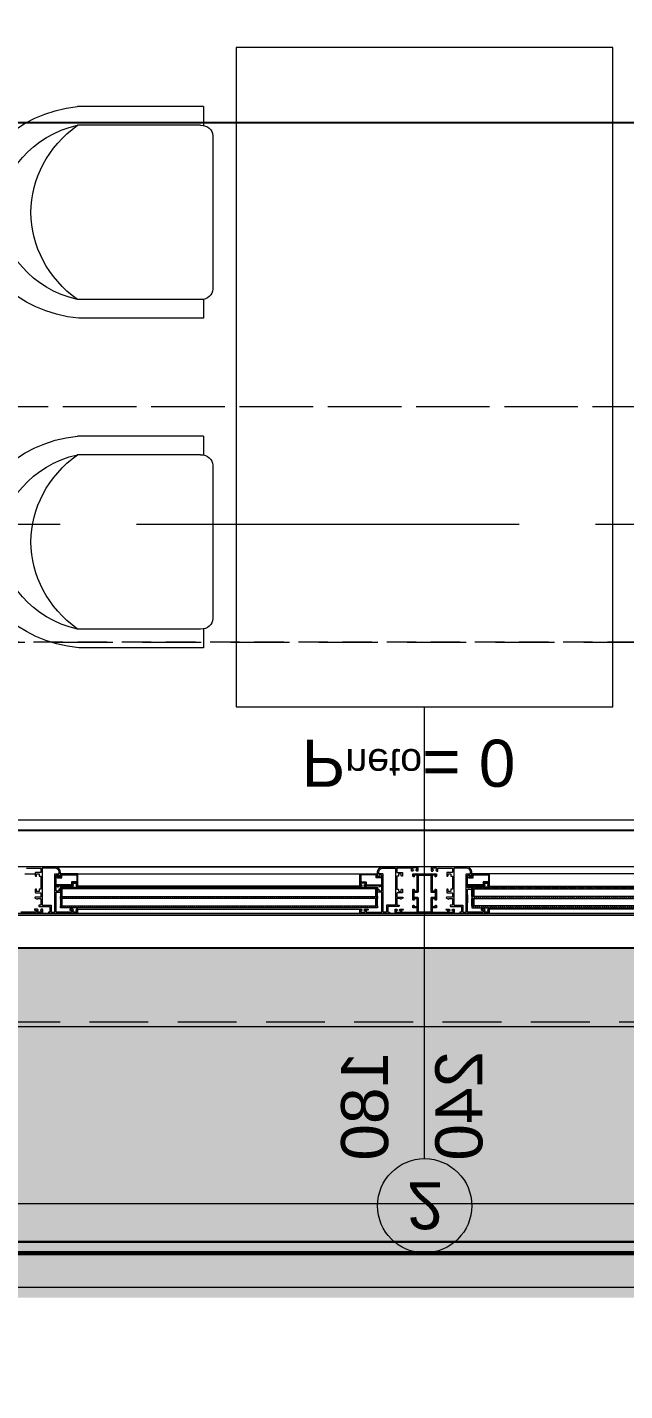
# Model space of a CAD drawing. Header units: centimetres. Extents: x 86156 to 91557, y -55119 to -48172.
# Drawn here: x 88379.3 to 88506.2, y -54281.4 to -53991.7 of the extents above; entities that cross this region are included whole.
import ezdxf

# ---------------------------------------------------------------- set-up
doc = ezdxf.new("R2010")
doc.units = ezdxf.units.CM
doc.header["$LTSCALE"] = 50
doc.header["$MEASUREMENT"] = 0
for name, pattern in [('AXES', [2, 1.25, -0.25, 0.25, -0.25]), ('CACHE', [0.375, 0.25, -0.125]), ('CACHE2', [4.7625, 3.175, -1.5875])]:
    doc.linetypes.add(name, pattern=pattern)
doc.layers.get('0').update_dxf_attribs({"color": 8})
for name, color, linetype in [('AXES', 10, 'AXES'), ('BORD', 5, 'Continuous'), ('COTE 50ème', 1, 'Continuous')]:
    doc.layers.add(name, color=color, linetype=linetype)
for name, color, linetype, lineweight in [('BETON CACHE', 4, 'CACHE', 5), ('BETON HACHURE', 253, 'Continuous', 13), ('MACONNERIE COUPE', 7, 'Continuous', 30), ('mobilimi', 8, 'Continuous', 9), ('WINDOWS', 21, 'Continuous', 5)]:
    doc.layers.add(name, color=color, linetype=linetype, lineweight=lineweight)
doc.layers.add('FMULT', color=150, linetype='Continuous', plot=False)
doc.layers.add('HYPALON', color=7, linetype='Continuous', true_color=0xffaa00)
doc.styles.add('GENERATED_STYLE_1', font='arial.ttf')
doc.styles.add('RS_TXT_50', font='arial.ttf', dxfattribs={"height": 12.5})
doc.dimstyles.new('RS_50CM_LINEAIRE', dxfattribs={"dimscale": 5, "dimtxt": 12.5, "dimasz": 1.5, "dimexe": 1, "dimexo": 2.5, "dimgap": 1, "dimtad": 1, "dimdec": 1, "dimrnd": 0.5, "dimdsep": 46, "dimtxsty": 'RS_TXT_50', "dimblk1": 'ARCHTICK', "dimblk2": 'ARCHTICK', "dimsah": 1, "dimcen": 2.5, "dimdle": 1, "dimclrt": 4, "dimadec": 0, "dimazin": 2, "dimtfac": 1, "dimtdec": 1, "dimtix": 1, "dimtmove": 2, "dimatfit": 3, "dimfxl": 1, "dimtolj": 1, "dimtzin": 0, "dimarcsym": 0})
pattern_1 = [(135, (-46708.70849, -43852.52553), (-0.08838834765, -0.08838834765), [])]
pattern_2 = [(135, (-46708.9128, -43852.52553), (-0.2209708691, -0.2209708691), [])]

# ---------------------------------------------------------------- blocks, each defined once
blk = doc.blocks.new('A$Ccef6f35f')
at = {"layer": 'AXES', "lineweight": 5, "ltscale": 1.3}
blk.add_line((3195, -3235), (-1985, -3235), dxfattribs=at)
blk = doc.blocks.new('DRITARE POS 2')
at = {"layer": 'WINDOWS'}
h = blk.add_hatch(dxfattribs=at)
h.set_pattern_fill('ANSI31', color=140, scale=2.5, angle=450)
h.set_pattern_definition(pattern_2)
h.paths.add_polyline_path([(-8.71, -80.01), (-8.71, -12.58), (-8.31, -12.58), (-8.31, -80.01)])
h.paths.add_polyline_path([(-6.71, -80.01), (-6.71, -12.58), (-6.31, -12.58), (-6.31, -80.01)])
h.paths.add_polyline_path([(-4.71, -80.02), (-4.71, -12.58), (-4.31, -12.58), (-4.31, -80.02)])
at = {"layer": 'WINDOWS', "transparency": 33554559}
h = blk.add_hatch(dxfattribs=at)
h.set_pattern_fill('ANSI31', color=140, angle=450)
h.set_pattern_definition([(135, (-46708.90849, -43835.52553), (-0.08838834765, -0.08838834765), [])])
h.paths.add_polyline_path([(-6.71, -12.58), (-8.31, -12.58), (-8.31, -12.98), (-6.71, -12.98)])
h.paths.add_polyline_path([(-4.71, -12.58), (-6.31, -12.58), (-6.31, -12.98), (-4.71, -12.98)])
h.paths.add_polyline_path([(-6.71, -79.61), (-8.31, -79.61), (-8.31, -80.01), (-6.71, -80.01)])
h.paths.add_polyline_path([(-4.71, -79.61), (-6.31, -79.61), (-6.31, -80.01), (-4.71, -80.01)])
h = blk.add_hatch(dxfattribs=at)
h.set_pattern_fill('ANSI31', color=256, angle=450)
h.set_pattern_definition(pattern_1)
h.paths.add_polyline_path([(-1.49, -76.33, 0.414214), (-1.55, -76.27), (-4.06, -76.27, 0.414214), (-4.11, -76.33), (-4.11, -76.54, 0.250765), (-4.09, -76.58), (-3.92, -76.71, 0.599022), (-3.83, -76.67), (-3.83, -76.59, -0.414214), (-3.78, -76.54), (-3.51, -76.54, -0.414214), (-3.46, -76.59), (-3.46, -77.34, -0.414214), (-3.51, -77.39), (-3.78, -77.39, -0.414214), (-3.83, -77.34), (-3.83, -77.26, 0.599022), (-3.92, -77.22), (-4.09, -77.35, 0.250765), (-4.11, -77.39), (-4.11, -77.6, 0.414214), (-4.06, -77.66), (-4.02, -77.66), (-4.02, -80.34, -0.414214), (-4.07, -80.4), (-4.15, -80.4, 0.603122), (-4.23, -80.55), (-3.98, -80.9, 0.737396), (-3.81, -80.85), (-3.81, -77.71, -0.414214), (-3.76, -77.66), (-3.31, -77.66, 0.414214), (-3.22, -77.56), (-3.22, -76.55, -0.414214), (-3.16, -76.5), (-1.81, -76.5, -0.414214), (-1.72, -76.59), (-1.72, -79.63, -0.414214), (-1.81, -79.73), (-2.28, -79.73, 0.414214), (-2.37, -79.82), (-2.37, -80.56, 1.657435), (-2.12, -80.43, -0.247394), (-2.15, -80.38), (-2.15, -80.01, -0.414214), (-2.09, -79.95), (-1.74, -79.95), (-1.74, -80.01), (-1.49, -80.01), (-1.49, -79.95)])
at = {"layer": 'WINDOWS'}
h = blk.add_hatch(dxfattribs=at)
h.set_pattern_fill('ANSI31', color=256, angle=450)
h.set_pattern_definition(pattern_1)
h.paths.add_polyline_path([(-9.61, -85.22, -0.414214), (-9.56, -85.16), (-9.26, -85.16, -0.414214), (-9.2, -85.22), (-9.2, -85.44, 1), (-9, -85.44), (-9, -84.9, 0.250765), (-9.02, -84.86), (-9.19, -84.74, 0.599022), (-9.28, -84.79), (-9.28, -84.87, -0.414214), (-9.33, -84.92), (-9.59, -84.92, -0.414214), (-9.65, -84.87), (-9.65, -84.08, -0.414214), (-9.59, -84.03), (-9.33, -84.03, -0.414214), (-9.28, -84.08), (-9.28, -84.19, 0.599022), (-9.19, -84.24), (-9.02, -84.13, 0.250765), (-9, -84.08), (-9, -83.84, 0.414214), (-9.05, -83.78), (-9.84, -83.78, 0.414214), (-9.89, -83.84), (-9.89, -90.06), (-9.89, -96.27, 0.414214), (-9.84, -96.33), (-9.05, -96.33, 0.414214), (-9, -96.27), (-9, -96.03, 0.250765), (-9.02, -95.98), (-9.19, -95.87, 0.599022), (-9.28, -95.92), (-9.28, -96.03, -0.414214), (-9.33, -96.08), (-9.59, -96.08, -0.414214), (-9.65, -96.03), (-9.65, -95.24, -0.414214), (-9.59, -95.19), (-9.33, -95.19, -0.414214), (-9.28, -95.24), (-9.28, -95.32, 0.599022), (-9.19, -95.37), (-9.02, -95.25, 0.250765), (-9, -95.21), (-9, -94.68, 1), (-9.2, -94.68), (-9.2, -94.89, -0.414214), (-9.26, -94.95), (-9.56, -94.95, -0.414214), (-9.61, -94.89), (-9.61, -91.72, -0.414214), (-9.56, -91.66), (-8.83, -91.66, -0.414214), (-8.74, -91.75), (-8.74, -92.41, 0.414214), (-8.55, -92.59), (-8.29, -92.59, 0.198912), (-8.25, -92.58), (-8.19, -92.52, 0.198912), (-8.18, -92.48), (-8.18, -92.37, 0.414214), (-8.23, -92.31), (-8.4, -92.31, -0.414214), (-8.46, -92.26), (-8.46, -91.75, -0.414214), (-8.36, -91.66), (-6.91, -91.66, -0.414214), (-6.81, -91.75), (-6.81, -92.26, -0.414214), (-6.87, -92.31), (-7.04, -92.31, 0.414214), (-7.09, -92.37), (-7.09, -92.48, 0.198912), (-7.08, -92.52), (-7.02, -92.58, 0.198912), (-6.98, -92.59), (-4.97, -92.59, 0.198912), (-4.93, -92.58), (-4.78, -92.42, 0.198912), (-4.76, -92.38), (-4.76, -92.31, 0.414214), (-4.82, -92.26), (-5, -92.26, -0.340481), (-5.13, -92.16), (-5.13, -91.75, -0.414214), (-5.04, -91.66), (-1.87, -91.66, -0.414214), (-1.77, -91.75), (-1.77, -92.16, -0.414214), (-1.87, -92.26), (-2.09, -92.26, 0.414214), (-2.15, -92.31), (-2.15, -92.38, 0.198912), (-2.13, -92.42), (-1.98, -92.58, 0.198912), (-1.94, -92.59), (-1.55, -92.59, 0.414214), (-1.49, -92.54), (-1.49, -90.06), (-1.49, -87.57, 0.414214), (-1.55, -87.52), (-1.94, -87.52, 0.198912), (-1.98, -87.53), (-2.13, -87.69, 0.198912), (-2.15, -87.73), (-2.15, -87.8, 0.414214), (-2.09, -87.85), (-1.87, -87.85, -0.414214), (-1.77, -87.95), (-1.77, -88.36, -0.414214), (-1.87, -88.45), (-5.04, -88.45, -0.414214), (-5.13, -88.36), (-5.13, -87.95, -0.340481), (-5, -87.85), (-4.82, -87.85, 0.414214), (-4.76, -87.8), (-4.76, -87.73, 0.198912), (-4.78, -87.69), (-4.93, -87.53, 0.198912), (-4.97, -87.52), (-6.98, -87.52, 0.198912), (-7.02, -87.53), (-7.08, -87.59, 0.198912), (-7.09, -87.63), (-7.09, -87.74, 0.414214), (-7.04, -87.8), (-6.87, -87.8, -0.414214), (-6.81, -87.85), (-6.81, -88.36, -0.414214), (-6.91, -88.45), (-8.36, -88.45, -0.414214), (-8.46, -88.36), (-8.46, -87.85, -0.414214), (-8.4, -87.8), (-8.23, -87.8, 0.414214), (-8.18, -87.74), (-8.18, -87.63, 0.198912), (-8.19, -87.59), (-8.25, -87.53, 0.198912), (-8.29, -87.52), (-8.55, -87.52, 0.414214), (-8.74, -87.7), (-8.74, -88.36, -0.414214), (-8.83, -88.45), (-9.56, -88.45, -0.414214), (-9.61, -88.39)])
h.paths.add_polyline_path([(-9.56, -88.73), (-6.63, -88.73), (-6.53, -88.64), (-6.53, -87.89), (-6.44, -87.8), (-5.51, -87.8), (-5.41, -87.89), (-5.41, -88.64), (-5.32, -88.73), (-1.83, -88.73), (-1.77, -88.79), (-1.77, -90.06), (-1.77, -91.32), (-1.83, -91.38), (-5.32, -91.38), (-5.41, -91.47), (-5.41, -92.22), (-5.51, -92.31), (-6.44, -92.31), (-6.53, -92.22), (-6.53, -91.47), (-6.63, -91.38), (-9.56, -91.38), (-9.61, -91.32), (-9.61, -90.06), (-9.61, -88.79)], flags=16)
h = blk.add_hatch(dxfattribs=at)
h.set_pattern_fill('ANSI31', color=140, scale=2.5, angle=450)
h.set_pattern_definition(pattern_2)
h.paths.add_polyline_path([(-8.71, -100.09), (-8.71, -167.42), (-8.31, -167.42), (-8.31, -100.09)])
h.paths.add_polyline_path([(-6.71, -100.09), (-6.71, -167.42), (-6.31, -167.42), (-6.31, -100.09)])
h.paths.add_polyline_path([(-4.71, -100.09), (-4.71, -167.42), (-4.31, -167.42), (-4.31, -100.09)])
at = {"layer": 'WINDOWS', "transparency": 33554559}
h = blk.add_hatch(dxfattribs=at)
h.set_pattern_fill('ANSI31', color=140, angle=450)
h.set_pattern_definition([(135, (-46708.90849, -43869.52553), (-0.08838834765, -0.08838834765), [])])
h.paths.add_polyline_path([(-6.71, -167.42), (-8.31, -167.42), (-8.31, -167.02), (-6.71, -167.02)])
h.paths.add_polyline_path([(-4.71, -167.42), (-6.31, -167.42), (-6.31, -167.02), (-4.71, -167.02)])
h.paths.add_polyline_path([(-6.71, -100.49), (-8.31, -100.49), (-8.31, -100.09), (-6.71, -100.09)])
h.paths.add_polyline_path([(-4.71, -100.49), (-6.31, -100.49), (-6.31, -100.09), (-4.71, -100.09)])
h = blk.add_hatch(dxfattribs=at)
h.set_pattern_fill('ANSI31', color=256, angle=450)
h.set_pattern_definition(pattern_1)
h.paths.add_polyline_path([(-1.49, -100.16), (-1.49, -100.1), (-1.74, -100.1), (-1.74, -100.16), (-2.09, -100.16, -0.414214), (-2.15, -100.1), (-2.15, -99.73, -0.247394), (-2.12, -99.68, 1.657435), (-2.37, -99.55), (-2.37, -100.29, 0.414214), (-2.28, -100.38), (-1.81, -100.38, -0.414214), (-1.72, -100.48), (-1.72, -103.52, -0.414214), (-1.81, -103.61), (-3.16, -103.61, -0.414214), (-3.22, -103.56), (-3.22, -102.55, 0.414214), (-3.31, -102.46), (-3.76, -102.46, -0.414214), (-3.81, -102.4), (-3.81, -99.26, 0.737396), (-3.98, -99.21), (-4.23, -99.57, 0.603122), (-4.15, -99.71), (-4.07, -99.71, -0.414214), (-4.02, -99.77), (-4.02, -102.46), (-4.06, -102.46, 0.414214), (-4.11, -102.51), (-4.11, -102.72, 0.250765), (-4.09, -102.76), (-3.92, -102.89, 0.599022), (-3.83, -102.85), (-3.83, -102.77, -0.414214), (-3.78, -102.72), (-3.51, -102.72, -0.414214), (-3.46, -102.77), (-3.46, -103.52, -0.414214), (-3.51, -103.58), (-3.78, -103.58, -0.414214), (-3.83, -103.52), (-3.83, -103.44, 0.599022), (-3.92, -103.4), (-4.09, -103.53, 0.250765), (-4.11, -103.58), (-4.11, -103.78, 0.414214), (-4.06, -103.84), (-1.55, -103.84, 0.414214), (-1.49, -103.78)])
h = blk.add_hatch(dxfattribs=at)
h.set_pattern_fill('ANSI31', color=256, angle=450)
h.set_pattern_definition([(135, (-46708.71279, -43862.46996), (-0.08838834765, -0.08838834765), [])])
h.paths.add_polyline_path([(-1.72, -167.05, -0.414214), (-1.81, -167.14), (-2.28, -167.14, 0.414214), (-2.37, -167.23), (-2.37, -167.97, 1.835735), (-2.15, -167.82), (-2.15, -167.36), (-1.74, -167.36), (-1.5, -167.42), (-1.5, -163.74, 0.414214), (-1.55, -163.69), (-4.06, -163.69, 0.414214), (-4.12, -163.74), (-4.12, -163.95, 0.250765), (-4.09, -163.99), (-3.92, -164.12, 0.599022), (-3.84, -164.08), (-3.84, -163.95), (-3.46, -163.95), (-3.46, -164.81), (-3.84, -164.81), (-3.84, -164.67, 0.649779), (-3.93, -164.63), (-4.1, -164.76, 0.212283), (-4.12, -164.81), (-4.12, -165.01, 0.414214), (-4.06, -165.07), (-4.02, -165.07), (-4.02, -167.81), (-4.15, -167.81, 0.603122), (-4.23, -167.96), (-3.99, -168.31, 0.737396), (-3.82, -168.26), (-3.82, -165.07), (-3.31, -165.07, 0.414214), (-3.22, -164.97), (-3.22, -163.91), (-1.81, -163.91, -0.414214), (-1.72, -164)])
at = {"layer": 'WINDOWS', "color": 165, "linetype": 'CACHE'}
blk.add_line((-32.9, -180), (-32.9, 0), dxfattribs=at)
at = {"layer": 'WINDOWS'}
for p, q in [((-0.01, -11.48), (0, -81.19)), ((-9.89, -16.28), (-9.89, -76.34)), ((-9, -16.26), (-9, -76.34)), ((-4.11, -76.33), (-4.12, -16.26)), ((-1.5, -16.26), (-1.49, -76.33)), ((-5.98, -80.95), (-7.66, -80.95)), ((-0.01, -168.52), (0, -98.92)), ((-9.89, -163.72), (-9.89, -103.78)), ((-9, -163.74), (-9, -103.78)), ((-4.11, -103.78), (-4.12, -163.74)), ((-1.5, -163.74), (-1.49, -103.78)), ((-9.9, -171.27), (-9.9, -169.89)), ((-1.5, -175.01), (-1.5, -172.75))]:
    blk.add_line(p, q, dxfattribs=at)
at = {"layer": 'WINDOWS', "color": 165}
blk.add_line((-61.99, -90.06), (34.01, -90.06), dxfattribs=at)
for points in [[(-9.9, 0), (-9.9, -180), (-33.9, -180), (-33.9, 0)], [(-10.3, -179.6), (-10.3, -0.4), (-9.9, 0), (-9.9, -180)], [(0, 0), (0, -180), (10, -180), (10, 0)]]:
    blk.add_lwpolyline(points, close=True, dxfattribs=at)
at = {"layer": 'WINDOWS'}
for points in [[(-9.9, -180), (-9.9, 0), (0, 0), (0, -180)], [(-1.77, -90.06), (-1.77, -88.79), (-1.83, -88.73), (-5.32, -88.73), (-5.41, -88.64), (-5.41, -87.89), (-5.51, -87.8), (-6.44, -87.8), (-6.53, -87.89), (-6.53, -88.64), (-6.63, -88.73), (-9.56, -88.73), (-9.61, -88.79), (-9.61, -90.06), (-9.61, -91.32), (-9.56, -91.38), (-6.63, -91.38), (-6.53, -91.47), (-6.53, -92.22), (-6.44, -92.31), (-5.51, -92.31), (-5.41, -92.22), (-5.41, -91.47), (-5.32, -91.38), (-1.83, -91.38), (-1.77, -91.32)]]:
    blk.add_lwpolyline(points, close=True, dxfattribs=at)
at = {"layer": 'WINDOWS', "color": 140}
for points in [[(-8.71, -80.01), (-8.71, -12.58), (-8.31, -12.58), (-8.31, -80.01)], [(-6.71, -80.01), (-6.71, -12.58), (-6.31, -12.58), (-6.31, -80.01)], [(-4.71, -80.02), (-4.71, -12.58), (-4.31, -12.58), (-4.31, -80.02)], [(-6.71, -79.61), (-8.31, -79.61), (-8.31, -80.01), (-6.71, -80.01)], [(-4.71, -79.61), (-6.31, -79.61), (-6.31, -80.01), (-4.71, -80.01)], [(-8.71, -100.09), (-8.71, -167.42), (-8.31, -167.42), (-8.31, -100.09)], [(-6.71, -100.49), (-8.31, -100.49), (-8.31, -100.09), (-6.71, -100.09)], [(-6.71, -100.09), (-6.71, -167.42), (-6.31, -167.42), (-6.31, -100.09)], [(-4.71, -100.49), (-6.31, -100.49), (-6.31, -100.09), (-4.71, -100.09)], [(-4.71, -100.09), (-4.71, -167.42), (-4.31, -167.42), (-4.31, -100.09)], [(-6.71, -167.42), (-8.31, -167.42), (-8.31, -167.02), (-6.71, -167.02)], [(-4.71, -167.42), (-6.31, -167.42), (-6.31, -167.02), (-4.71, -167.02)]]:
    blk.add_lwpolyline(points, close=True, dxfattribs=at)
at = {"layer": 'WINDOWS'}
for points in [[(0, -88.58, -0.414214), (-0.06, -88.64), (-0.84, -88.64, -0.414214), (-0.9, -88.58), (-0.9, -88.38, -0.250765), (-0.87, -88.33), (-0.7, -88.2, -0.599022), (-0.62, -88.24), (-0.62, -88.34, 0.414214), (-0.56, -88.39), (-0.3, -88.39, 0.414214), (-0.24, -88.34), (-0.24, -87.55, 0.414214), (-0.3, -87.5), (-0.56, -87.5, 0.414214), (-0.62, -87.55), (-0.62, -87.65, -0.599022), (-0.7, -87.69), (-0.87, -87.56, -0.250765), (-0.9, -87.52), (-0.9, -87.31, -0.414214), (-0.84, -87.26), (-0.34, -87.26, 0.414214), (-0.28, -87.2), (-0.28, -84.25, 0.414214), (-0.37, -84.16), (-1.12, -84.16, 0.414214), (-1.21, -84.25), (-1.21, -85.28, -0.414214), (-1.31, -85.37), (-1.87, -85.37, -0.414214), (-1.96, -85.28), (-1.96, -85.15, -0.414214), (-1.9, -85.09), (-1.55, -85.09, 0.414214), (-1.49, -85.03), (-1.49, -84.59, 0.414214), (-1.55, -84.53), (-1.9, -84.53, -0.414214), (-1.96, -84.47), (-1.96, -84.21, 0.414214), (-2.02, -84.16), (-4.7, -84.16, 0.414214), (-4.76, -84.21), (-4.76, -84.47, -0.414214), (-4.82, -84.53), (-5.17, -84.53, 0.414214), (-5.23, -84.59), (-5.23, -85.03, 0.414214), (-5.17, -85.09), (-4.82, -85.09, -0.414214), (-4.76, -85.15), (-4.76, -85.28, -0.414214), (-4.85, -85.37), (-5.41, -85.37, -0.414214), (-5.51, -85.28), (-5.51, -84.25, 0.414214), (-5.6, -84.16), (-6.38, -84.16, 0.414214), (-6.48, -84.25), (-6.48, -85.37, -0.809546), (-6.66, -85.41), (-6.85, -84.98, -0.543142), (-6.79, -84.9, 0.414214), (-6.74, -84.85), (-6.74, -84.25, 0.414214), (-6.83, -84.16), (-8.06, -84.16, 0.414214), (-8.12, -84.21), (-8.12, -84.57, -0.414214), (-8.18, -84.62), (-8.34, -84.62, -0.414214), (-8.4, -84.57), (-8.4, -82.35, 0.414214), (-8.49, -82.25), (-9.56, -82.25, 0.414214), (-9.61, -82.31), (-9.61, -82.51, -0.414214), (-9.67, -82.57), (-9.84, -82.57, -0.414214), (-9.89, -82.51), (-9.89, -76.34, -0.414214), (-9.84, -76.28), (-9.05, -76.28, -0.414214), (-9, -76.34), (-9, -76.54, -0.250765), (-9.02, -76.59), (-9.19, -76.72, -0.599022), (-9.28, -76.67), (-9.28, -76.58, 0.414214), (-9.33, -76.52), (-9.59, -76.52, 0.414214), (-9.65, -76.58), (-9.65, -77.36, 0.414214), (-9.59, -77.42), (-9.33, -77.42, 0.414214), (-9.28, -77.36), (-9.28, -77.27, -0.599022), (-9.19, -77.22), (-9.02, -77.35, -0.250765), (-9, -77.4), (-9, -77.98, -0.414214), (-9.05, -78.03), (-9.15, -78.03, -0.414214), (-9.2, -77.98), (-9.2, -77.72, 0.414214), (-9.26, -77.66), (-9.56, -77.66, 0.414214), (-9.61, -77.72), (-9.61, -80.89, 0.414214), (-9.56, -80.95), (-4.82, -80.95, 0.414214), (-4.76, -80.89), (-4.76, -80.07, -0.414214), (-4.71, -80.01), (-4.32, -80.01, -0.198912), (-4.28, -80.03), (-4.13, -80.18, -0.198912), (-4.11, -80.22), (-4.11, -80.29, -0.414214), (-4.17, -80.35), (-4.39, -80.35, 0.414214), (-4.48, -80.44), (-4.48, -80.85, 0.414214), (-4.39, -80.95), (-1.87, -80.95, 0.414214), (-1.77, -80.85), (-1.77, -80.44, 0.414214), (-1.87, -80.35), (-2.09, -80.35, -0.414214), (-2.15, -80.29), (-2.15, -80.22, -0.198912), (-2.13, -80.18), (-1.98, -80.03, -0.198912), (-1.94, -80.01), (-1.21, -80.01, -0.414214), (0, -81.23)], [(-1.74, -79.95), (-2.09, -79.95, 0.414214), (-2.15, -80.01), (-2.15, -80.38, 0.247394), (-2.12, -80.43, -1.657435), (-2.37, -80.56), (-2.37, -79.82, -0.414214), (-2.28, -79.73), (-1.81, -79.73, 0.414214), (-1.72, -79.63), (-1.72, -76.59, 0.414214), (-1.81, -76.5), (-3.16, -76.5, 0.414214), (-3.22, -76.55), (-3.22, -77.56, -0.414214), (-3.31, -77.66), (-3.76, -77.66, 0.414214), (-3.81, -77.71), (-3.81, -80.85, -0.737396), (-3.98, -80.9), (-4.23, -80.55, -0.603122), (-4.15, -80.4), (-4.07, -80.4, 0.414214), (-4.02, -80.34), (-4.02, -77.66), (-4.06, -77.66, -0.414214), (-4.11, -77.6), (-4.11, -77.39, -0.250765), (-4.09, -77.35), (-3.92, -77.22, -0.599022), (-3.83, -77.26), (-3.83, -77.34, 0.414214), (-3.78, -77.39), (-3.51, -77.39, 0.414214), (-3.46, -77.34), (-3.46, -76.59, 0.414214), (-3.51, -76.54), (-3.78, -76.54, 0.414214), (-3.83, -76.59), (-3.83, -76.67, -0.599022), (-3.92, -76.71), (-4.09, -76.58, -0.250765), (-4.11, -76.54), (-4.11, -76.33, -0.414214), (-4.06, -76.27), (-1.55, -76.27, -0.414214), (-1.49, -76.33), (-1.49, -79.95), (-1.49, -80.01), (-1.74, -80.01)], [(-1.49, -80.39, -0.414214), (-1.4, -80.29), (-1.18, -80.29), (-1.18, -80.29, -0.414214), (-0.28, -81.23), (-0.28, -83.82, -0.414214), (-0.34, -83.88), (-8.06, -83.88, -0.414214), (-8.12, -83.82), (-8.12, -82.07, 0.414214), (-8.21, -81.97), (-9.52, -81.97, -0.414214), (-9.61, -81.88), (-9.61, -81.32, -0.414214), (-9.52, -81.23), (-1.59, -81.23, 0.414214), (-1.49, -81.13)], [(-1.49, -90.06), (-1.49, -87.57, 0.414214), (-1.55, -87.52), (-1.94, -87.52, 0.198912), (-1.98, -87.53), (-2.13, -87.69, 0.198912), (-2.15, -87.73), (-2.15, -87.8, 0.414214), (-2.09, -87.85), (-1.87, -87.85, -0.414214), (-1.77, -87.95), (-1.77, -88.36, -0.414214), (-1.87, -88.45), (-5.04, -88.45, -0.414214), (-5.13, -88.36), (-5.13, -87.95, -0.340481), (-5, -87.85), (-4.82, -87.85, 0.414214), (-4.76, -87.8), (-4.76, -87.73, 0.198912), (-4.78, -87.69), (-4.93, -87.53, 0.198912), (-4.97, -87.52), (-6.98, -87.52, 0.198912), (-7.02, -87.53), (-7.08, -87.59, 0.198912), (-7.09, -87.63), (-7.09, -87.74, 0.414214), (-7.04, -87.8), (-6.87, -87.8, -0.414214), (-6.81, -87.85), (-6.81, -88.36, -0.414214), (-6.91, -88.45), (-8.36, -88.45, -0.414214), (-8.46, -88.36), (-8.46, -87.85, -0.414214), (-8.4, -87.8), (-8.23, -87.8, 0.414214), (-8.18, -87.74), (-8.18, -87.63, 0.198912), (-8.19, -87.59), (-8.25, -87.53, 0.198912), (-8.29, -87.52), (-8.55, -87.52, 0.414214), (-8.74, -87.7), (-8.74, -88.36, -0.414214), (-8.83, -88.45), (-9.56, -88.45, -0.414214), (-9.61, -88.39), (-9.61, -85.22, -0.414214), (-9.56, -85.16), (-9.26, -85.16, -0.414214), (-9.2, -85.22), (-9.2, -85.44, 1), (-9, -85.44), (-9, -84.9, 0.250765), (-9.02, -84.86), (-9.19, -84.74, 0.599022), (-9.28, -84.79), (-9.28, -84.87, -0.414214), (-9.33, -84.92), (-9.59, -84.92, -0.414214), (-9.65, -84.87), (-9.65, -84.08, -0.414214), (-9.59, -84.03), (-9.33, -84.03, -0.414214), (-9.28, -84.08), (-9.28, -84.19, 0.599022), (-9.19, -84.24), (-9.02, -84.13, 0.250765), (-9, -84.08), (-9, -83.84, 0.414214), (-9.05, -83.78), (-9.84, -83.78, 0.414214), (-9.89, -83.84), (-9.89, -90.06), (-9.89, -96.27, 0.414214), (-9.84, -96.33), (-9.05, -96.33, 0.414214), (-9, -96.27), (-9, -96.03, 0.250765), (-9.02, -95.98), (-9.19, -95.87, 0.599022), (-9.28, -95.92), (-9.28, -96.03, -0.414214), (-9.33, -96.08), (-9.59, -96.08, -0.414214), (-9.65, -96.03), (-9.65, -95.24, -0.414214), (-9.59, -95.19), (-9.33, -95.19, -0.414214), (-9.28, -95.24), (-9.28, -95.32, 0.599022), (-9.19, -95.37), (-9.02, -95.25, 0.250765), (-9, -95.21), (-9, -94.68, 1), (-9.2, -94.68), (-9.2, -94.89, -0.414214), (-9.26, -94.95), (-9.56, -94.95, -0.414214), (-9.61, -94.89), (-9.61, -91.72, -0.414214), (-9.56, -91.66), (-8.83, -91.66, -0.414214), (-8.74, -91.75), (-8.74, -92.41, 0.414214), (-8.55, -92.59), (-8.29, -92.59, 0.198912), (-8.25, -92.58), (-8.19, -92.52, 0.198912), (-8.18, -92.48), (-8.18, -92.37, 0.414214), (-8.23, -92.31), (-8.4, -92.31, -0.414214), (-8.46, -92.26), (-8.46, -91.75, -0.414214), (-8.36, -91.66), (-6.91, -91.66, -0.414214), (-6.81, -91.75), (-6.81, -92.26, -0.414214), (-6.87, -92.31), (-7.04, -92.31, 0.414214), (-7.09, -92.37), (-7.09, -92.48, 0.198912), (-7.08, -92.52), (-7.02, -92.58, 0.198912), (-6.98, -92.59), (-4.97, -92.59, 0.198912), (-4.93, -92.58), (-4.78, -92.42, 0.198912), (-4.76, -92.38), (-4.76, -92.31, 0.414214), (-4.82, -92.26), (-5, -92.26, -0.340481), (-5.13, -92.16), (-5.13, -91.75, -0.414214), (-5.04, -91.66), (-1.87, -91.66, -0.414214), (-1.77, -91.75), (-1.77, -92.16, -0.414214), (-1.87, -92.26), (-2.09, -92.26, 0.414214), (-2.15, -92.31), (-2.15, -92.38, 0.198912), (-2.13, -92.42), (-1.98, -92.58, 0.198912), (-1.94, -92.59), (-1.55, -92.59, 0.414214), (-1.49, -92.54)], [(0, -91.53, 0.414214), (-0.06, -91.47), (-0.84, -91.47, 0.414214), (-0.9, -91.53), (-0.9, -91.74, 0.250765), (-0.87, -91.78), (-0.7, -91.91, 0.599022), (-0.62, -91.87), (-0.62, -91.77, -0.414214), (-0.56, -91.72), (-0.3, -91.72, -0.414214), (-0.24, -91.77), (-0.24, -92.56, -0.414214), (-0.3, -92.61), (-0.56, -92.61, -0.414214), (-0.62, -92.56), (-0.62, -92.46, 0.599022), (-0.7, -92.42), (-0.87, -92.55, 0.250765), (-0.9, -92.59), (-0.9, -92.8, 0.414214), (-0.84, -92.86), (-0.34, -92.86, -0.414214), (-0.28, -92.91), (-0.28, -95.86, -0.414214), (-0.37, -95.95), (-1.12, -95.95, -0.414214), (-1.21, -95.86), (-1.21, -94.83, 0.414214), (-1.31, -94.74), (-1.87, -94.74, 0.414214), (-1.96, -94.83), (-1.96, -94.96, 0.414214), (-1.9, -95.02), (-1.55, -95.02, -0.414214), (-1.49, -95.08), (-1.49, -95.52, -0.414214), (-1.55, -95.58), (-1.9, -95.58, 0.414214), (-1.96, -95.64), (-1.96, -95.9, -0.414214), (-2.02, -95.95), (-4.7, -95.95, -0.414214), (-4.76, -95.9), (-4.76, -95.64, 0.414214), (-4.82, -95.58), (-5.17, -95.58, -0.414214), (-5.23, -95.52), (-5.23, -95.08, -0.414214), (-5.17, -95.02), (-4.82, -95.02, 0.414214), (-4.76, -94.96), (-4.76, -94.83, 0.414214), (-4.85, -94.74), (-5.41, -94.74, 0.414214), (-5.51, -94.83), (-5.51, -95.86, -0.414214), (-5.6, -95.95), (-6.38, -95.95, -0.414214), (-6.48, -95.86), (-6.48, -94.74, 0.809546), (-6.66, -94.7), (-6.85, -95.13, 0.543142), (-6.79, -95.21, -0.414214), (-6.74, -95.26), (-6.74, -95.86, -0.414214), (-6.83, -95.95), (-8.06, -95.95, -0.414214), (-8.12, -95.9), (-8.12, -95.54, 0.414214), (-8.18, -95.49), (-8.34, -95.49, 0.414214), (-8.4, -95.54), (-8.4, -97.76, -0.414214), (-8.49, -97.86), (-9.56, -97.86, -0.414214), (-9.61, -97.8), (-9.61, -97.6, 0.414214), (-9.67, -97.54), (-9.84, -97.54, 0.414214), (-9.89, -97.6), (-9.89, -103.78, 0.414214), (-9.84, -103.83), (-9.05, -103.83, 0.414214), (-9, -103.78), (-9, -103.57, 0.250765), (-9.02, -103.52), (-9.19, -103.39, 0.599022), (-9.28, -103.44), (-9.28, -103.53, -0.414214), (-9.33, -103.59), (-9.59, -103.59, -0.414214), (-9.65, -103.53), (-9.65, -102.75, -0.414214), (-9.59, -102.69), (-9.33, -102.69, -0.414214), (-9.28, -102.75), (-9.28, -102.84, 0.599022), (-9.19, -102.89), (-9.02, -102.76, 0.250765), (-9, -102.71), (-9, -102.13, 0.414214), (-9.05, -102.08), (-9.15, -102.08, 0.414214), (-9.2, -102.13), (-9.2, -102.39, -0.414214), (-9.26, -102.45), (-9.56, -102.45, -0.414214), (-9.61, -102.39), (-9.61, -99.22, -0.414214), (-9.56, -99.16), (-5.47, -99.16, -0.414214), (-5.41, -99.22), (-5.41, -100.04, 0.414214), (-5.36, -100.1), (-4.97, -100.1, 0.198912), (-4.93, -100.08), (-4.78, -99.93, 0.198912), (-4.76, -99.89), (-4.76, -99.82, 0.414214), (-4.82, -99.76), (-5.04, -99.76, -0.414214), (-5.13, -99.67), (-5.13, -99.26, -0.414214), (-5.04, -99.16), (-1.87, -99.16, -0.414214), (-1.77, -99.26), (-1.77, -99.67, -0.414214), (-1.87, -99.76), (-2.09, -99.76, 0.414214), (-2.15, -99.82), (-2.15, -99.89, 0.198912), (-2.13, -99.93), (-1.98, -100.08, 0.198912), (-1.94, -100.1), (-1.21, -100.1, 0.414214), (0, -98.88)], [(-1.49, -99.72, 0.414214), (-1.4, -99.82), (-1.18, -99.82), (-1.18, -99.82, 0.414214), (-0.28, -98.88), (-0.28, -96.29, 0.414214), (-0.34, -96.23), (-8.06, -96.23, 0.414214), (-8.12, -96.29), (-8.12, -98.04, -0.414214), (-8.21, -98.14), (-9.52, -98.14, 0.414214), (-9.61, -98.23), (-9.61, -98.79, 0.414214), (-9.52, -98.88), (-1.59, -98.88, -0.414214), (-1.49, -98.98)], [(-1.74, -100.16), (-2.09, -100.16, -0.414214), (-2.15, -100.1), (-2.15, -99.73, -0.247394), (-2.12, -99.68, 1.657435), (-2.37, -99.55), (-2.37, -100.29, 0.414214), (-2.28, -100.38), (-1.81, -100.38, -0.414214), (-1.72, -100.48), (-1.72, -103.52, -0.414214), (-1.81, -103.61), (-3.16, -103.61, -0.414214), (-3.22, -103.56), (-3.22, -102.55, 0.414214), (-3.31, -102.46), (-3.76, -102.46, -0.414214), (-3.81, -102.4), (-3.81, -99.26, 0.737396), (-3.98, -99.21), (-4.23, -99.57, 0.603122), (-4.15, -99.71), (-4.07, -99.71, -0.414214), (-4.02, -99.77), (-4.02, -102.46), (-4.06, -102.46, 0.414214), (-4.11, -102.51), (-4.11, -102.72, 0.250765), (-4.09, -102.76), (-3.92, -102.89, 0.599022), (-3.83, -102.85), (-3.83, -102.77, -0.414214), (-3.78, -102.72), (-3.51, -102.72, -0.414214), (-3.46, -102.77), (-3.46, -103.52, -0.414214), (-3.51, -103.58), (-3.78, -103.58, -0.414214), (-3.83, -103.52), (-3.83, -103.44, 0.599022), (-3.92, -103.4), (-4.09, -103.53, 0.250765), (-4.11, -103.58), (-4.11, -103.78, 0.414214), (-4.06, -103.84), (-1.55, -103.84, 0.414214), (-1.49, -103.78), (-1.49, -100.16), (-1.49, -100.1), (-1.74, -100.1)], [(-1.74, -167.36), (-2.09, -167.36, 0.414214), (-2.15, -167.42), (-2.15, -167.79, 0.247394), (-2.13, -167.84, -1.657435), (-2.37, -167.97), (-2.37, -167.23, -0.414214), (-2.28, -167.14), (-1.81, -167.14, 0.414214), (-1.72, -167.05), (-1.72, -164, 0.414214), (-1.81, -163.91), (-3.16, -163.91, 0.414214), (-3.22, -163.97), (-3.22, -164.97, -0.414214), (-3.31, -165.07), (-3.76, -165.07, 0.414214), (-3.82, -165.12), (-3.82, -168.26, -0.737396), (-3.99, -168.31), (-4.23, -167.96, -0.603122), (-4.15, -167.81), (-4.08, -167.81, 0.414214), (-4.02, -167.75), (-4.02, -165.07), (-4.06, -165.07, -0.414214), (-4.12, -165.01), (-4.12, -164.81, -0.250765), (-4.09, -164.76), (-3.92, -164.63, -0.599022), (-3.84, -164.67), (-3.84, -164.75, 0.414214), (-3.78, -164.81), (-3.52, -164.81, 0.414214), (-3.46, -164.75), (-3.46, -164, 0.414214), (-3.52, -163.95), (-3.78, -163.95, 0.414214), (-3.84, -164), (-3.84, -164.08, -0.599022), (-3.92, -164.12), (-4.09, -163.99, -0.250765), (-4.12, -163.95), (-4.12, -163.74, -0.414214), (-4.06, -163.69), (-1.55, -163.69, -0.414214), (-1.5, -163.74), (-1.5, -167.36), (-1.5, -167.42), (-1.74, -167.42)], [(-1.5, -167.79, -0.414214), (-1.4, -167.7), (-1.18, -167.7), (-1.18, -167.7, -0.414214), (-0.28, -168.63), (-0.28, -171.23, -0.414214), (-0.34, -171.28), (-8.07, -171.28, -0.414214), (-8.12, -171.23), (-8.12, -169.47, 0.414214), (-8.22, -169.38), (-9.52, -169.38, -0.414214), (-9.62, -169.29), (-9.62, -168.73, -0.414214), (-9.52, -168.63), (-1.59, -168.63, 0.414214), (-1.5, -168.54)]]:
    blk.add_lwpolyline(points, format="xyb", close=True, dxfattribs=at)
at = {"layer": 'WINDOWS', "color": 165}
blk.add_lwpolyline([(-71.99, -80.06, 1), (-71.99, -100.06, 1)], format="xyb", close=True, dxfattribs=at)
at = {"layer": 'WINDOWS'}
for points in [[(-0.28, -174.61), (-0.28, -171.66, 0.414214), (-0.38, -171.56), (-1.12, -171.56, 0.414214), (-1.22, -171.66), (-1.22, -172.68, -0.414214), (-1.31, -172.78), (-1.87, -172.78, -0.414214), (-1.96, -172.68), (-1.96, -172.55, -0.414214), (-1.91, -172.5), (-1.55, -172.5, 0.414214), (-1.5, -172.44), (-1.5, -171.99, 0.414214), (-1.55, -171.94), (-1.91, -171.94, -0.414214), (-1.96, -171.88), (-1.96, -171.62, 0.414214), (-2.02, -171.56), (-4.71, -171.56, 0.414214), (-4.76, -171.62), (-4.76, -171.88, -0.414214), (-4.82, -171.94), (-5.17, -171.94, 0.414214), (-5.23, -171.99), (-5.23, -172.44, 0.414214), (-5.17, -172.5), (-4.82, -172.5, -0.414214), (-4.76, -172.55), (-4.76, -172.68, -0.414214), (-4.86, -172.78), (-5.42, -172.78, -0.414214), (-5.51, -172.68), (-5.51, -171.66, 0.414214), (-5.6, -171.56), (-6.39, -171.56, 0.414214), (-6.48, -171.66), (-6.48, -172.78, -0.809546), (-6.66, -172.81), (-6.85, -172.39, -0.543142), (-6.8, -172.31, 0.414214), (-6.74, -172.25), (-6.74, -171.66, 0.414214), (-6.84, -171.56), (-8.07, -171.56, 0.414214), (-8.12, -171.62), (-8.12, -171.97, -0.414214), (-8.18, -172.03), (-8.35, -172.03, -0.414214), (-8.4, -171.97), (-8.4, -169.75, 0.414214), (-8.5, -169.66), (-9.56, -169.66, 0.414214), (-9.62, -169.71), (-9.62, -169.92, -0.414214), (-9.67, -169.98), (-9.84, -169.98, -0.414214), (-9.9, -169.92), (-9.9, -163.74, -0.414214), (-9.84, -163.69), (-9.06, -163.69, -0.414214), (-9, -163.74), (-9, -163.95, -0.250765), (-9.03, -163.99), (-9.19, -164.12, -0.599022), (-9.28, -164.08), (-9.28, -163.98, 0.414214), (-9.34, -163.93), (-9.6, -163.93, 0.414214), (-9.65, -163.98), (-9.65, -164.77, 0.414214), (-9.6, -164.82), (-9.34, -164.82, 0.414214), (-9.28, -164.77), (-9.28, -164.67, -0.599022), (-9.19, -164.63), (-9.03, -164.76, -0.250765), (-9, -164.81), (-9, -165.38, -0.414214), (-9.06, -165.44), (-9.15, -165.44, -0.414214), (-9.21, -165.38), (-9.21, -165.12, 0.414214), (-9.26, -165.07), (-9.56, -165.07, 0.414214), (-9.62, -165.12), (-9.62, -168.3, 0.414214), (-9.56, -168.35), (-5.47, -168.35, 0.414214), (-5.42, -168.3), (-5.42, -167.47, -0.414214), (-5.36, -167.42), (-4.97, -167.42, -0.198912), (-4.93, -167.44), (-4.78, -167.59, -0.198912), (-4.76, -167.63), (-4.76, -167.7, -0.414214), (-4.82, -167.75), (-5.04, -167.75, 0.414214), (-5.14, -167.85), (-5.14, -168.26, 0.414214), (-5.04, -168.35), (-1.87, -168.35, 0.414214), (-1.78, -168.26), (-1.78, -167.85, 0.414214), (-1.87, -167.75), (-2.09, -167.75, -0.414214), (-2.15, -167.7), (-2.15, -167.63, -0.198912), (-2.13, -167.59), (-1.98, -167.44, -0.198912), (-1.94, -167.42), (-1.22, -167.42, -0.414214), (0, -168.63), (0, -175.99, -0.414214)], [(-9.9, -179.94), (-9.9, -171.25, -0.414214), (-9.84, -171.19), (-9.06, -171.19, -0.414214), (-9, -171.25), (-9, -171.49, -0.250765), (-9.03, -171.53), (-9.19, -171.65, -0.599022), (-9.28, -171.6), (-9.28, -171.49, 0.414214), (-9.34, -171.43), (-9.6, -171.43, 0.414214), (-9.65, -171.49), (-9.65, -172.27, 0.414214), (-9.6, -172.33), (-9.34, -172.33, 0.414214), (-9.28, -172.27), (-9.28, -172.2, -0.599022), (-9.19, -172.15), (-9.03, -172.26, -0.250765), (-9, -172.31), (-9, -172.84, -1), (-9.21, -172.84), (-9.21, -172.63, 0.414214), (-9.26, -172.57), (-9.56, -172.57, 0.414214), (-9.62, -172.63), (-9.62, -175.8, 0.414214)]]:
    blk.add_lwpolyline(points, format="xyb", dxfattribs=at)
at = {"layer": 'WINDOWS', "color": 165, "char_height": 10, "attachment_point": 7, "style": 'GENERATED_STYLE_1'}
for s, insert, rotation in [('\\A1;\\pt0;P{\\H0.6x;neto}= 0', (27.15, -116.22), 90), ('\\A1;\\pt0;240{\\H0.66x;\\S^  ;}', (-39.11, -74.88), 180), ('\\A1;\\pt0;2', (-66.99, -93.87), 90), ('\\A1;\\pt0;180{\\H0.66x;\\S^  ;}', (-39.11, -94.89), 180)]:
    blk.add_mtext(s, dxfattribs=dict(at, insert=insert, rotation=rotation))
blk = doc.blocks.new('1111')
at = {"layer": 'mobilimi'}
for p, q in [((7498090.66, 4737224.66), (7498067.1, 4737224.66)), ((7498090.66, 4737221.1), (7498090.66, 4737224.66)), ((7498090.15, 4737221.13), (7498066.85, 4737221.13)), ((7498092.44, 4737190.14), (7498092.44, 4737219.13)), ((7498090.15, 4737188.14), (7498066.85, 4737188.14)), ((7498090.66, 4737184.61), (7498090.66, 4737188.14)), ((7498090.66, 4737184.61), (7498066.85, 4737184.61))]:
    blk.add_line(p, q, dxfattribs=at)
for centre, major_axis, start_param, end_param in [((7498069.68, 4737204.62), (-23.08, 0), -1.458692, 1.447759), ((7498071.99, 4737204.63), (-19.57, 0), -1.304651, 1.304651), ((7498082.73, 4737204.63), (24.67, 0), 2.270248, 4.012938), ((7498090.15, 4737219.13), (-2.29, 0), 3.141593, 4.712389), ((7498090.15, 4737190.14), (2.29, 0), 4.712389, 6.283185)]:
    blk.add_ellipse(centre, major_axis=major_axis, ratio=0.87377, start_param=start_param, end_param=end_param, dxfattribs=at)
blk = doc.blocks.new('_ArchTick')
at = {"color": 0, "linetype": 'ByBlock', "const_width": 0.15}
blk.add_lwpolyline([(-0.5, -0.5), (0.5, 0.5)], dxfattribs=at)
blk = doc.blocks.new('*D1638')
at = {"layer": 'COTE 50ème', "color": 0, "lineweight": -2, "ltscale": 0.5, "transparency": 16777216}
for p, q in [((88333.76, -54045.89), (88333.76, -54006.99)), ((89028.76, -54007.45), (89028.76, -54016.99)), ((88328.76, -54011.99), (89033.76, -54011.99))]:
    blk.add_line(p, q, dxfattribs=at)
at = {"layer": 'Defpoints', "color": 0, "ltscale": 0.5, "transparency": 16777216}
for p in [(89028.76, -53994.95), (89028.76, -54011.99), (88333.76, -54058.39)]:
    blk.add_point(p, dxfattribs=at)
at = {"layer": 'COTE 50ème', "color": 0, "lineweight": -2, "ltscale": 0.5, "transparency": 16777216, "xscale": 7.5, "yscale": 7.5, "zscale": 7.5, "rotation": 180}
blk.add_blockref('_ArchTick', (88333.76, -54011.99), dxfattribs=at)
at = {"layer": 'COTE 50ème', "color": 0, "lineweight": -2, "ltscale": 0.5, "transparency": 16777216, "xscale": 7.5, "yscale": 7.5, "zscale": 7.5}
blk.add_blockref('_ArchTick', (89028.76, -54011.99), dxfattribs=at)
at = {"layer": 'COTE 50ème', "color": 4, "ltscale": 0.5, "transparency": 16777216, "insert": (88681.26, -54000.6), "char_height": 12.5, "attachment_point": 5, "style": 'RS_TXT_50'}
blk.add_mtext('\\A1;695', dxfattribs=at)
blk = doc.blocks.new('*D1779')
at = {"layer": 'COTE 50ème', "color": 0, "lineweight": -2, "ltscale": 0.5, "transparency": 16777216}
for p, q in [((88289.35, -54264.26), (88289.35, -54445.75)), ((89513.75, -54404.87), (89513.75, -54445.75)), ((89518.75, -54440.75), (88284.35, -54440.75))]:
    blk.add_line(p, q, dxfattribs=at)
at = {"layer": 'Defpoints', "color": 0, "ltscale": 0.5, "transparency": 16777216}
for p in [(88289.35, -54251.76), (89513.75, -54392.37), (88289.35, -54440.75)]:
    blk.add_point(p, dxfattribs=at)
at = {"layer": 'COTE 50ème', "color": 0, "lineweight": -2, "ltscale": 0.5, "transparency": 16777216, "xscale": 7.5, "yscale": 7.5, "zscale": 7.5, "rotation": 180}
blk.add_blockref('_ArchTick', (88289.35, -54440.75), dxfattribs=at)
at = {"layer": 'COTE 50ème', "color": 0, "lineweight": -2, "ltscale": 0.5, "transparency": 16777216, "xscale": 7.5, "yscale": 7.5, "zscale": 7.5}
blk.add_blockref('_ArchTick', (89513.75, -54440.75), dxfattribs=at)
at = {"layer": 'COTE 50ème', "color": 4, "ltscale": 0.5, "transparency": 16777216, "insert": (88901.55, -54429.37), "char_height": 12.5, "attachment_point": 5, "style": 'RS_TXT_50'}
blk.add_mtext('\\A1;1224.5', dxfattribs=at)

msp = doc.modelspace()

# ---------------------------------------------------------------- hatches: boundary and pattern name
at = {"layer": 'BETON HACHURE', "ltscale": 0.5, "transparency": 33554559}
h = msp.add_hatch(color=256, dxfattribs=at)
h.dxf.hatch_style = 1
h.paths.add_polyline_path([(89857.95, -49968.55), (89601.54, -49712.14), (89017.58, -49863.16), (88999.75, -49863.16), (88314.75, -49713.17), (88293.27, -49713.16), (87031.8, -49846.89), (86857.57, -50021.45), (86757.23, -51272.48), (86839.4, -52045.38), (86669.47, -52571.17), (86746.67, -53900.72), (86983.5, -54130.12), (88279.55, -54131.55), (88279.55, -54261.56), (89504.55, -54261.56), (89504.55, -54401.56), (90492.95, -54401.56), (90492.95, -51921.06), (89857.95, -51772.6)])
h.paths.add_polyline_path([(89837.95, -51788.46), (90472.95, -51936.92), (90472.95, -54381.56), (89524.55, -54381.56), (89524.55, -54241.56), (88299.55, -54241.56), (88299.55, -54111.57), (86991.6, -54110.13), (86766.18, -53891.78), (86689.65, -52573.76), (86859.73, -52047.49), (86777.31, -51272.22), (86876.91, -50030.38), (87040.95, -49866.03), (88294.32, -49733.16), (88312.58, -49733.17), (88997.58, -49883.16), (89020.13, -49883.16), (89595.48, -49734.36), (89837.95, -49976.84)], flags=16)
at = {"layer": 'mobilimi', "lineweight": 5, "ltscale": 2, "true_color": 0x58ba48, "transparency": 33554559}
h = msp.add_hatch(color=85, dxfattribs=at)
h.dxf.hatch_style = 1
h.paths.add_polyline_path([(88288.75, -54187.36), (88288.75, -54251.76), (89513.75, -54252.36), (89514.35, -54391.76), (90483.75, -54392.36), (90483.76, -54057.37), (90383.75, -54057.37), (90383.75, -54122.37), (90278.76, -54122.37), (90278.76, -54187.37), (89648.76, -54187.37), (89648.76, -54122.37), (88918.76, -54122.37), (88918.76, -54187.36)])
at = {"layer": 'WINDOWS'}
h = msp.add_hatch(color=140, dxfattribs=at)
h.dxf.hatch_style = 1
h.paths.add_polyline_path([(89018.83, -49872.96), (88998.69, -49872.96), (88313.69, -49722.97), (88293.78, -49722.96), (87036.29, -49856.27), (86867.05, -50025.82), (86767.07, -51272.35), (86849.36, -52046.42), (86679.36, -52572.44), (86756.23, -53896.34), (86987.47, -54120.32), (88289.35, -54121.76), (88289.35, -54251.76), (89514.35, -54251.76), (89514.35, -54391.76), (90483.15, -54391.76), (90483.15, -51928.83), (89848.15, -51780.37), (89848.15, -49972.61), (89598.57, -49723.03)])
h.paths.add_polyline_path([(89597.96, -49725.25), (89846.15, -49973.44), (89846.15, -51781.96), (90481.15, -51930.42), (90481.15, -54389.76), (89516.35, -54389.76), (89516.35, -54249.76), (88291.35, -54249.76), (88291.35, -54119.77), (86988.28, -54118.32), (86758.18, -53895.45), (86681.38, -52572.7), (86851.4, -52046.63), (86769.08, -51272.33), (86868.98, -50026.72), (87037.2, -49858.18), (88293.89, -49724.96), (88313.47, -49724.97), (88998.47, -49874.96), (89019.08, -49874.96)], flags=16)

# ---------------------------------------------------------------- linework, layer by layer
at = {"layer": 'BETON CACHE', "lineweight": 5, "ltscale": 0.5}
for points in [[(90383.76, -54122.36), (88183.76, -54122.36), (88183.76, -52057.36), (90383.76, -52057.36)], [(90333.76, -54072.36), (88233.76, -54072.36), (88233.76, -52107.36), (90333.76, -52107.36)]]:
    msp.add_lwpolyline(points, close=True, dxfattribs=at)
at = {"layer": 'BETON CACHE'}
msp.add_lwpolyline([(87728.75, -54122.37), (90483.75, -54122.37), (90483.75, -54072.37), (87728.75, -54072.37)], close=True, dxfattribs=at)
at = {"layer": 'BORD'}
msp.add_lwpolyline([(86848.75, -52048.35), (86678.75, -52572.36), (86755.64, -53896.61), (86987.23, -54120.93), (88288.75, -54122.36), (88288.75, -54252.36), (89513.75, -54252.36), (89513.75, -54392.36), (90483.75, -54392.36), (90483.75, -51928.35), (89850.75, -51780.36), (89850.75, -52048.35)], close=True, dxfattribs=at)
at = {"layer": 'BORD', "color": 2, "linetype": 'CACHE2', "lineweight": 5, "ltscale": 0.5}
msp.add_lwpolyline([(87758.76, -52088.99), (87758.76, -53342.47), (88183.76, -53342.47), (88183.76, -53782.37), (88083.76, -53782.37), (88083.76, -54057.37), (88183.76, -54057.37), (88183.76, -54122.37), (88288.76, -54122.37), (88288.76, -54187.37), (88918.76, -54187.37), (88918.76, -54122.37), (89648.76, -54122.37), (89648.76, -54187.37), (90278.76, -54187.37), (90278.76, -54122.37), (90383.76, -54122.37), (90383.76, -54057.37), (90483.76, -54057.37), (90483.76, -53782.37), (90383.76, -53782.37), (90383.76, -52462.37)], dxfattribs=at)
at = {"layer": 'FMULT', "ltscale": 0.5}
msp.add_lwpolyline([(88893.76, -54162.36), (88333.76, -54162.36), (88333.76, -53742.36), (88208.76, -53742.36), (88208.76, -53447.37), (88233.75, -53447.37), (88233.75, -53323.36), (88203.76, -53323.36), (88203.76, -52847.37), (88318.76, -52847.37), (88318.75, -52459.04)], dxfattribs=at)
msp.add_lwpolyline([(88288.75, -54187.36), (88288.75, -54251.76), (89513.75, -54252.36), (89514.35, -54391.76), (90483.75, -54392.36), (90483.76, -54057.37), (90383.75, -54057.37), (90383.75, -54122.37), (90278.76, -54122.37), (90278.76, -54187.37), (89648.76, -54187.37), (89648.76, -54122.37), (88918.76, -54122.37), (88918.76, -54187.36)], close=True, dxfattribs=at)
at = {"layer": 'HYPALON', "lineweight": 5, "ltscale": 0.5}
for points in [[(86841.63, -52045.62), (86671.69, -52571.46), (86748.81, -53899.74), (86984.39, -54127.92), (88281.75, -54129.35), (88281.75, -54259.36), (89506.75, -54259.36), (89506.75, -54399.36), (90490.75, -54399.36), (90490.75, -51922.8), (89855.75, -51774.34), (89855.75, -49969.46), (89600.87, -49714.58), (89017.86, -49865.36), (88999.51, -49865.36), (88314.52, -49715.37), (88293.38, -49715.36), (87032.81, -49848.99), (86859.69, -50022.43), (86759.44, -51272.45)], [(86849.16, -52046.4), (86679.16, -52572.41), (86756.03, -53896.43), (86987.39, -54120.52), (88289.15, -54121.96), (88289.15, -54251.96), (89514.15, -54251.96), (89514.15, -54391.96), (90483.35, -54391.96), (90483.35, -51928.67), (89848.35, -51780.21), (89848.35, -49972.53), (89598.63, -49722.81), (89018.8, -49872.76), (88998.71, -49872.76), (88313.71, -49722.77), (88293.77, -49722.76), (87036.2, -49856.07), (86866.85, -50025.73), (86766.87, -51272.36)], [(86849.36, -52046.42), (86679.36, -52572.44), (86756.23, -53896.34), (86987.47, -54120.32), (88289.35, -54121.76), (88289.35, -54251.76), (89514.35, -54251.76), (89514.35, -54391.76), (90483.15, -54391.76), (90483.15, -51928.83), (89848.15, -51780.37), (89848.15, -49972.61), (89598.57, -49723.03), (89018.83, -49872.96), (88998.69, -49872.96), (88313.69, -49722.97), (88293.78, -49722.96), (87036.29, -49856.27), (86867.05, -50025.82), (86767.07, -51272.35)], [(86851.4, -52046.63), (86681.38, -52572.7), (86758.18, -53895.45), (86988.28, -54118.32), (88291.35, -54119.77), (88291.35, -54249.76), (89516.35, -54249.76), (89516.35, -54389.76), (90481.15, -54389.76), (90481.15, -51930.42), (89846.15, -51781.96), (89846.15, -49973.44), (89597.96, -49725.25), (89019.08, -49874.96), (88998.47, -49874.96), (88313.47, -49724.97), (88293.89, -49724.96), (87037.2, -49858.18), (86868.98, -50026.72), (86769.08, -51272.33)], [(86851.6, -52046.65), (86681.58, -52572.72), (86758.38, -53895.36), (86988.36, -54118.12), (88291.55, -54119.57), (88291.55, -54249.56), (89516.55, -54249.56), (89516.55, -54389.56), (90480.95, -54389.56), (90480.95, -51930.58), (89845.95, -51782.12), (89845.95, -49973.52), (89597.9, -49725.47), (89019.11, -49875.16), (88998.45, -49875.16), (88313.45, -49725.17), (88293.9, -49725.16), (87037.29, -49858.37), (86869.17, -50026.81), (86769.28, -51272.33)], [(86859.73, -52047.49), (86689.65, -52573.76), (86766.18, -53891.78), (86991.6, -54110.13), (88299.55, -54111.57), (88299.55, -54241.56), (89524.55, -54241.56), (89524.55, -54381.56), (90472.95, -54381.56), (90472.95, -51936.92), (89837.95, -51788.46), (89837.95, -49976.84), (89595.48, -49734.36), (89020.13, -49883.16), (88997.58, -49883.16), (88312.58, -49733.17), (88294.32, -49733.16), (87040.95, -49866.03), (86876.91, -50030.38), (86777.31, -51272.22)]]:
    msp.add_lwpolyline(points, close=True, dxfattribs=at)
at = {"layer": 'mobilimi'}
msp.add_lwpolyline([(88503.7, -54136.06), (88503.7, -53996.06), (88423.7, -53996.06), (88423.7, -54136.06)], close=True, dxfattribs=at)
at = {"layer": 'WINDOWS', "color": 140}
for points in [[(86849.36, -52046.42), (86679.36, -52572.44), (86756.23, -53896.34), (86987.47, -54120.32), (88289.35, -54121.76), (88289.35, -54251.76), (89514.35, -54251.76), (89514.35, -54391.76), (90483.15, -54391.76), (90483.15, -51928.83), (89848.15, -51780.37), (89848.15, -49972.61), (89598.57, -49723.03), (89018.83, -49872.96), (88998.69, -49872.96), (88313.69, -49722.97), (88293.78, -49722.96), (87036.29, -49856.27), (86867.05, -50025.82), (86767.07, -51272.35)], [(86851.4, -52046.63), (86681.38, -52572.7), (86758.18, -53895.45), (86988.28, -54118.32), (88291.35, -54119.77), (88291.35, -54249.76), (89516.35, -54249.76), (89516.35, -54389.76), (90481.15, -54389.76), (90481.15, -51930.42), (89846.15, -51781.96), (89846.15, -49973.44), (89597.96, -49725.25), (89019.08, -49874.96), (88998.47, -49874.96), (88313.47, -49724.97), (88293.89, -49724.96), (87037.2, -49858.18), (86868.98, -50026.72), (86769.08, -51272.33)]]:
    msp.add_lwpolyline(points, close=True, dxfattribs=at)

# ---------------------------------------------------------------- block references
at = {"lineweight": 5, "xscale": -1, "rotation": 270}
msp.add_blockref('DRITARE POS 2', (88553.76, -54170.06), dxfattribs=at)
at = {"layer": 'MACONNERIE COUPE', "lineweight": 5, "ltscale": 0.5}
msp.add_blockref('A$Ccef6f35f', (88278.76, -50862.36), dxfattribs=at)
at = {"layer": 'mobilimi', "xscale": -1.123327195006823, "yscale": 1.123327195006823, "zscale": 1.123327195006823, "rotation": 180}
for p in [(-8334392.45, 5267399.74), (-8334392.45, 5267329.74)]:
    msp.add_blockref('1111', p, dxfattribs=at)

# ---------------------------------------------------------------- dimensions: what is measured, and where the dimension line sits
at = {"layer": 'COTE 50ème', "ltscale": 0.5}
for base, p1, p2, picture, middle in [((89028.76, -54011.99), (88333.76, -54058.39), (89028.76, -53994.95), '*D1638', (88681.26, -54000.6)), ((88289.35, -54440.75), (89513.75, -54392.37), (88289.35, -54251.76), '*D1779', (88901.55, -54429.37))]:
    dim = msp.add_linear_dim(base=base, p1=p1, p2=p2, dimstyle='RS_50CM_LINEAIRE', dxfattribs=at)
    dim.commit()
    dim.dimension.update_dxf_attribs({"geometry": picture, "text_midpoint": middle})

doc.saveas('drawing.dxf')
